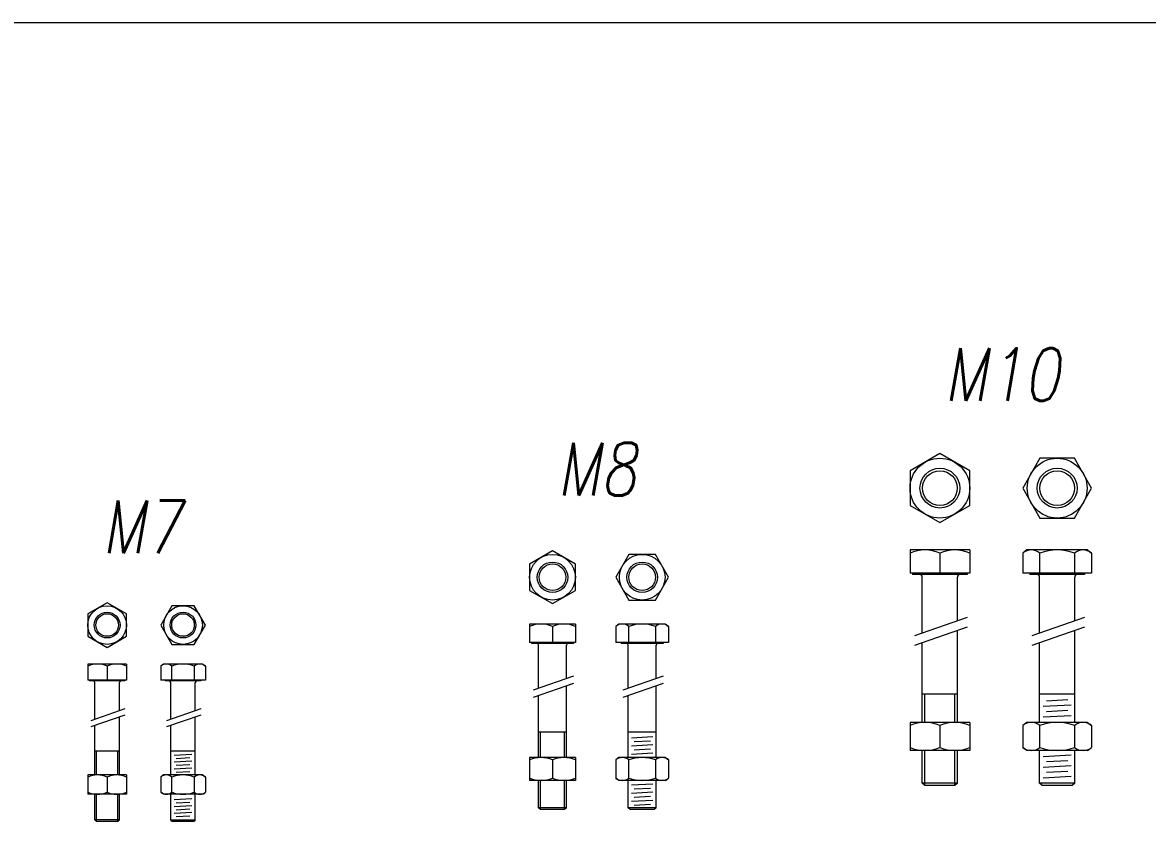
# Model space of a CAD drawing. Header units: millimetres. Extents: x 1415 to 3549, y 2194 to 4677.
# Drawn here: x 1780.3011 to 1780.6213, y 2307.1283 to 2307.3559 of the extents above; entities that cross this region are included whole.
import ezdxf
from ezdxf.enums import TextEntityAlignment as Align

# ---------------------------------------------------------------- set-up
doc = ezdxf.new("R2010")
doc.units = ezdxf.units.MM
doc.linetypes.add('TRATTO-PUNTO', pattern=[1, 0.5, -0.25, 0, -0.25])
doc.layers.add('bulloni', color=170, linetype='Continuous', lineweight=15)
doc.layers.add('Layer4', color=7, linetype='Continuous', lineweight=15)
doc.styles.add('ROMANS', font='romans.shx', dxfattribs={"width": 0.8, "oblique": 10})

msp = doc.modelspace()

# ---------------------------------------------------------------- linework, layer by layer
at = {"layer": 'bulloni'}
for p, q in [((1780.570681366007, 2307.205844405959), (1780.553681366007, 2307.205844405959)), ((1780.553681366007, 2307.205844405959), (1780.553681366007, 2307.199198572626)), ((1780.562181366007, 2307.20495445596), (1780.562181366007, 2307.199198572626)), ((1780.570681366007, 2307.205844405959), (1780.570681366007, 2307.199198572626)), ((1780.586913675471, 2307.205844405959), (1780.585740387562, 2307.20495445596)), ((1780.585740387562, 2307.20495445596), (1780.585740387562, 2307.199198572626)), ((1780.604197008805, 2307.205844405959), (1780.586913675471, 2307.205844405959)), ((1780.59064786485, 2307.199198572626), (1780.59064786485, 2307.20495445596)), ((1780.600462819426, 2307.20495445596), (1780.600462819426, 2307.199198572626)), ((1780.604197008805, 2307.205844405959), (1780.605370296714, 2307.20495445596)), ((1780.605370296714, 2307.20495445596), (1780.605370296714, 2307.199198572626)), ((1780.570681366007, 2307.199198572626), (1780.553681366007, 2307.199198572626)), ((1780.554389699341, 2307.199198572626), (1780.554389699341, 2307.19884440596)), ((1780.569973032673, 2307.19884440596), (1780.554389699341, 2307.19884440596)), ((1780.557181366006, 2307.182156812592), (1780.557181366006, 2307.198136072626)), ((1780.567181366007, 2307.185624400379), (1780.567181366007, 2307.198136072626)), ((1780.569973032673, 2307.199198572626), (1780.569973032673, 2307.19884440596)), ((1780.605370296714, 2307.199198572626), (1780.585740387562, 2307.199198572626)), ((1780.587763675471, 2307.199198572626), (1780.587763675471, 2307.19884440596)), ((1780.603347008804, 2307.19884440596), (1780.587763675471, 2307.19884440596)), ((1780.590555342138, 2307.182156812592), (1780.590555342138, 2307.198136072626)), ((1780.600555342138, 2307.185624400379), (1780.600555342138, 2307.198136072626)), ((1780.603347008804, 2307.199198572626), (1780.603347008804, 2307.19884440596)), ((1780.458445581292, 2307.18477417874), (1780.445445581292, 2307.18477417874)), ((1780.445445581292, 2307.18477417874), (1780.445445581292, 2307.179545012073)), ((1780.458445581292, 2307.18477417874), (1780.458445581292, 2307.179545012073)), ((1780.470858523823, 2307.18477417874), (1780.469961303658, 2307.184093628739)), ((1780.48407519049, 2307.18477417874), (1780.470858523823, 2307.18477417874)), ((1780.48407519049, 2307.18477417874), (1780.484972410656, 2307.184093628739)), ((1780.451945581292, 2307.184093628739), (1780.451945581292, 2307.179545012073)), ((1780.469961303658, 2307.184093628739), (1780.469961303658, 2307.179545012073)), ((1780.473714080407, 2307.179545012073), (1780.473714080407, 2307.184093628739)), ((1780.481219633906, 2307.184093628739), (1780.481219633906, 2307.179545012073)), ((1780.484972410656, 2307.184093628739), (1780.484972410656, 2307.179545012073)), ((1780.567181366007, 2307.156798304685), (1780.567181366007, 2307.182893970714)), ((1780.600555342138, 2307.156798304685), (1780.600555342138, 2307.182893970714)), ((1780.458445581292, 2307.179545012073), (1780.445445581292, 2307.179545012073)), ((1780.445987247959, 2307.179545012073), (1780.445987247959, 2307.179274178739)), ((1780.457903914625, 2307.179274178739), (1780.445987247959, 2307.179274178739)), ((1780.447945581292, 2307.166451885204), (1780.447945581292, 2307.178732512073)), ((1780.455945581292, 2307.169225955433), (1780.455945581292, 2307.178732512073)), ((1780.457903914625, 2307.179545012073), (1780.457903914625, 2307.179274178739)), ((1780.484972410656, 2307.179545012073), (1780.469961303658, 2307.179545012073)), ((1780.471508523823, 2307.179545012073), (1780.471508523823, 2307.179274178739)), ((1780.48342519049, 2307.179274178739), (1780.471508523823, 2307.179274178739)), ((1780.473466857157, 2307.166451885204), (1780.473466857157, 2307.178732512073)), ((1780.481466857156, 2307.169225955433), (1780.481466857156, 2307.178732512073)), ((1780.48342519049, 2307.179545012073), (1780.48342519049, 2307.179274178739)), ((1780.557181366006, 2307.156798304685), (1780.557181366006, 2307.179426382927)), ((1780.590555342138, 2307.156798304685), (1780.590555342138, 2307.179426382927)), ((1780.330714406995, 2307.173379974221), (1780.319714406996, 2307.173379974221)), ((1780.319714406996, 2307.173379974221), (1780.319714406996, 2307.168809140887)), ((1780.325214406996, 2307.17280412422), (1780.325214406996, 2307.168809140887)), ((1780.330714406995, 2307.173379974221), (1780.330714406995, 2307.168809140887)), ((1780.341217666061, 2307.173379974221), (1780.340458479767, 2307.17280412422)), ((1780.340458479767, 2307.17280412422), (1780.340458479767, 2307.168809140887)), ((1780.352400999394, 2307.173379974221), (1780.341217666061, 2307.173379974221)), ((1780.343633906247, 2307.168809140887), (1780.343633906247, 2307.17280412422)), ((1780.349984759208, 2307.17280412422), (1780.349984759208, 2307.168809140887)), ((1780.352400999394, 2307.173379974221), (1780.353160185689, 2307.17280412422)), ((1780.353160185689, 2307.17280412422), (1780.353160185689, 2307.168809140887)), ((1780.330714406995, 2307.168809140887), (1780.319714406996, 2307.168809140887)), ((1780.320172740329, 2307.168809140887), (1780.320172740329, 2307.16857997422)), ((1780.330256073662, 2307.16857997422), (1780.320172740329, 2307.16857997422)), ((1780.330256073662, 2307.168809140887), (1780.330256073662, 2307.16857997422)), ((1780.353160185689, 2307.168809140887), (1780.340458479767, 2307.168809140887)), ((1780.34176766606, 2307.168809140887), (1780.34176766606, 2307.16857997422)), ((1780.351850999394, 2307.16857997422), (1780.34176766606, 2307.16857997422)), ((1780.351850999394, 2307.168809140887), (1780.351850999394, 2307.16857997422)), ((1780.321714406995, 2307.1576903306), (1780.321714406995, 2307.168121640887)), ((1780.328714406996, 2307.16011764205), (1780.328714406996, 2307.168121640887)), ((1780.343309332728, 2307.157759682355), (1780.343309332728, 2307.168121640887)), ((1780.350309332727, 2307.160048290295), (1780.350309332727, 2307.168121640887)), ((1780.455945581292, 2307.146794399734), (1780.455945581292, 2307.167137979807)), ((1780.481466857156, 2307.146794399734), (1780.481466857156, 2307.167137979807)), ((1780.447945581292, 2307.146794399734), (1780.447945581292, 2307.164363909577)), ((1780.473466857157, 2307.146794399734), (1780.473466857157, 2307.164363909577)), ((1780.567181366007, 2307.16484440596), (1780.557181366006, 2307.16484440596)), ((1780.55788969934, 2307.156798304685), (1780.55788969934, 2307.16484440596)), ((1780.566473032674, 2307.156798304685), (1780.566473032674, 2307.16484440596)), ((1780.600555342138, 2307.16484440596), (1780.590555342138, 2307.16484440596)), ((1780.600555342138, 2307.16484440596), (1780.590555342138, 2307.16484440596)), ((1780.592519627852, 2307.162955927548), (1780.598591056423, 2307.163295506276)), ((1780.591608913566, 2307.161387133596), (1780.599501770709, 2307.161828585943)), ((1780.592519627852, 2307.159920213262), (1780.598591056423, 2307.16025979199)), ((1780.321714406995, 2307.141836418403), (1780.321714406995, 2307.155923581993)), ((1780.328714406996, 2307.141836418403), (1780.328714406996, 2307.158350893444)), ((1780.343309332728, 2307.141836418403), (1780.343309332728, 2307.155992933749)), ((1780.350309332727, 2307.141836418403), (1780.350309332727, 2307.158281541688)), ((1780.570681366007, 2307.156798304685), (1780.553681366007, 2307.156798304685)), ((1780.553681366007, 2307.156798304685), (1780.553681366007, 2307.148798304685)), ((1780.562181366007, 2307.155908354685), (1780.562181366007, 2307.149688254685)), ((1780.570681366007, 2307.156798304685), (1780.570681366007, 2307.148798304685)), ((1780.586913675471, 2307.156798304685), (1780.585740387562, 2307.155908354685)), ((1780.585740387562, 2307.155908354685), (1780.585740387562, 2307.149688254685)), ((1780.604197008805, 2307.156798304685), (1780.586913675471, 2307.156798304685)), ((1780.59064786485, 2307.149688254685), (1780.59064786485, 2307.155908354685)), ((1780.591608913566, 2307.15835141931), (1780.599501770709, 2307.158792871657)), ((1780.600462819426, 2307.155908354685), (1780.600462819426, 2307.149688254685)), ((1780.604197008805, 2307.156798304685), (1780.605370296714, 2307.155908354685)), ((1780.605370296714, 2307.155908354685), (1780.605370296714, 2307.149688254685)), ((1780.455945581292, 2307.154001451467), (1780.447945581292, 2307.154001451467)), ((1780.448487247958, 2307.146794399734), (1780.448487247958, 2307.154001451467)), ((1780.455403914625, 2307.146794399734), (1780.455403914625, 2307.154001451467)), ((1780.481466857156, 2307.154001451467), (1780.473466857157, 2307.154001451467)), ((1780.481466857156, 2307.154001451467), (1780.473466857157, 2307.154001451467)), ((1780.474449000014, 2307.152446922139), (1780.4804847143, 2307.152784503345)), ((1780.474449000014, 2307.150125493567), (1780.4804847143, 2307.150463074774)), ((1780.475145428585, 2307.151325159531), (1780.479788285729, 2307.151584837382)), ((1780.475145428585, 2307.149003730959), (1780.479788285729, 2307.14926340881)), ((1780.586913675471, 2307.148798304685), (1780.585740387562, 2307.149688254685)), ((1780.604197008805, 2307.148798304685), (1780.605370296714, 2307.149688254685)), ((1780.328714406996, 2307.14857997422), (1780.321714406995, 2307.14857997422)), ((1780.322172740329, 2307.141836418403), (1780.322172740329, 2307.14857997422)), ((1780.328256073663, 2307.141836418403), (1780.328256073663, 2307.14857997422)), ((1780.350309332727, 2307.14857997422), (1780.343309332728, 2307.14857997422)), ((1780.344255761299, 2307.147511047954), (1780.349362904156, 2307.14779669359)), ((1780.344845047013, 2307.146561864209), (1780.348773618442, 2307.146781591621)), ((1780.458445581292, 2307.146794399734), (1780.445445581292, 2307.146794399734)), ((1780.445445581292, 2307.146794399734), (1780.445445581292, 2307.140294399734)), ((1780.451945581292, 2307.146113849734), (1780.451945581292, 2307.140974949734)), ((1780.458445581292, 2307.146794399734), (1780.458445581292, 2307.140294399734)), ((1780.470858523823, 2307.146794399734), (1780.469961303658, 2307.146113849734)), ((1780.469961303658, 2307.146113849734), (1780.469961303658, 2307.140974949734)), ((1780.48407519049, 2307.146794399734), (1780.470858523823, 2307.146794399734)), ((1780.473714080407, 2307.140974949734), (1780.473714080407, 2307.146113849734)), ((1780.474449000014, 2307.147804064996), (1780.4804847143, 2307.148141646202)), ((1780.481219633906, 2307.146113849734), (1780.481219633906, 2307.140974949734)), ((1780.48407519049, 2307.146794399734), (1780.484972410656, 2307.146113849734)), ((1780.484972410656, 2307.146113849734), (1780.484972410656, 2307.140974949734)), ((1780.570681366007, 2307.148798304685), (1780.553681366007, 2307.148798304685)), ((1780.557181366006, 2307.139552739293), (1780.557181366006, 2307.148798304685)), ((1780.55788969934, 2307.138844405959), (1780.55788969934, 2307.148798304685)), ((1780.566473032674, 2307.138844405959), (1780.566473032674, 2307.148798304685)), ((1780.567181366007, 2307.139552739293), (1780.567181366007, 2307.148798304685)), ((1780.604197008805, 2307.148798304685), (1780.586913675471, 2307.148798304685)), ((1780.590555342138, 2307.139552739293), (1780.590555342138, 2307.148798304685)), ((1780.591608913566, 2307.147102322599), (1780.599501770709, 2307.147543774946)), ((1780.600555342138, 2307.139552739293), (1780.600555342138, 2307.148798304685)), ((1780.344255761299, 2307.14554676224), (1780.349362904156, 2307.145832407876)), ((1780.344255761299, 2307.143582476525), (1780.349362904156, 2307.143868122162)), ((1780.344845047013, 2307.144597578495), (1780.348773618442, 2307.144817305907)), ((1780.344845047013, 2307.14263329278), (1780.348773618442, 2307.142853020192)), ((1780.591608913566, 2307.144066608313), (1780.599501770709, 2307.14450806066)), ((1780.592519627852, 2307.145635402265), (1780.598591056423, 2307.145974980994)), ((1780.592519627852, 2307.14259968798), (1780.598591056423, 2307.142939266708)), ((1780.330714406995, 2307.141836418403), (1780.319714406996, 2307.141836418403)), ((1780.319714406996, 2307.141836418403), (1780.319714406996, 2307.136336418403)), ((1780.325214406996, 2307.141260568403), (1780.325214406996, 2307.136912268403)), ((1780.330714406995, 2307.141836418403), (1780.330714406995, 2307.136336418403)), ((1780.341217666061, 2307.141836418403), (1780.340458479767, 2307.141260568403)), ((1780.340458479767, 2307.141260568403), (1780.340458479767, 2307.136912268403)), ((1780.352400999394, 2307.141836418403), (1780.341217666061, 2307.141836418403)), ((1780.343633906247, 2307.136912268403), (1780.343633906247, 2307.141260568403)), ((1780.349984759208, 2307.141260568403), (1780.349984759208, 2307.136912268403)), ((1780.352400999394, 2307.141836418403), (1780.353160185689, 2307.141260568403)), ((1780.353160185689, 2307.141260568403), (1780.353160185689, 2307.136912268403)), ((1780.458445581292, 2307.140294399734), (1780.445445581292, 2307.140294399734)), ((1780.447945581292, 2307.132543118134), (1780.447945581292, 2307.140294399734)), ((1780.448487247958, 2307.132001451467), (1780.448487247958, 2307.140294399734)), ((1780.455403914625, 2307.132001451467), (1780.455403914625, 2307.140294399734)), ((1780.455945581292, 2307.132543118134), (1780.455945581292, 2307.140294399734)), ((1780.470858523823, 2307.140294399734), (1780.469961303658, 2307.140974949734)), ((1780.48407519049, 2307.140294399734), (1780.470858523823, 2307.140294399734)), ((1780.473466857157, 2307.132543118134), (1780.473466857157, 2307.140294399734)), ((1780.481466857156, 2307.132543118134), (1780.481466857156, 2307.140294399734)), ((1780.48407519049, 2307.140294399734), (1780.484972410656, 2307.140974949734)), ((1780.591608913566, 2307.141030894028), (1780.599501770709, 2307.141472346374)), ((1780.341217666061, 2307.136336418403), (1780.340458479767, 2307.136912268403)), ((1780.352400999394, 2307.136336418403), (1780.353160185689, 2307.136912268403)), ((1780.474449000014, 2307.138997472257), (1780.4804847143, 2307.139335053463)), ((1780.474449000014, 2307.136676043685), (1780.4804847143, 2307.137013624892)), ((1780.475145428585, 2307.137875709648), (1780.479788285729, 2307.138135387499)), ((1780.55788969934, 2307.138844405959), (1780.557181366006, 2307.139552739293)), ((1780.567181366007, 2307.139552739293), (1780.557181366006, 2307.139552739293)), ((1780.566473032674, 2307.138844405959), (1780.55788969934, 2307.138844405959)), ((1780.567181366007, 2307.139552739293), (1780.566473032674, 2307.138844405959)), ((1780.591263675471, 2307.138844405959), (1780.590555342138, 2307.139552739293)), ((1780.600555342138, 2307.139552739293), (1780.590555342138, 2307.139552739293)), ((1780.599847008805, 2307.138844405959), (1780.591263675471, 2307.138844405959)), ((1780.600555342138, 2307.139552739293), (1780.599847008805, 2307.138844405959)), ((1780.330714406995, 2307.136336418403), (1780.319714406996, 2307.136336418403)), ((1780.321714406995, 2307.129038307554), (1780.321714406995, 2307.136336418403)), ((1780.322172740329, 2307.12857997422), (1780.322172740329, 2307.136336418403)), ((1780.328256073663, 2307.12857997422), (1780.328256073663, 2307.136336418403)), ((1780.328714406996, 2307.129038307554), (1780.328714406996, 2307.136336418403)), ((1780.352400999394, 2307.136336418403), (1780.341217666061, 2307.136336418403)), ((1780.343309332728, 2307.129038307554), (1780.343309332728, 2307.136336418403)), ((1780.344255761299, 2307.134869350331), (1780.349362904156, 2307.135154995968)), ((1780.344845047013, 2307.133920166586), (1780.348773618442, 2307.134139893999)), ((1780.350309332727, 2307.129038307554), (1780.350309332727, 2307.136336418403)), ((1780.474449000014, 2307.134354615114), (1780.4804847143, 2307.13469219632)), ((1780.475145428585, 2307.135554281077), (1780.479788285729, 2307.135813958928)), ((1780.475145428585, 2307.133232852505), (1780.479788285729, 2307.133492530357)), ((1780.344255761299, 2307.132905064617), (1780.349362904156, 2307.133190710254)), ((1780.344255761299, 2307.130940778903), (1780.349362904156, 2307.131226424539)), ((1780.344845047013, 2307.131955880872), (1780.348773618442, 2307.132175608284)), ((1780.344845047013, 2307.129991595158), (1780.348773618442, 2307.13021132257)), ((1780.448487247958, 2307.132001451467), (1780.447945581292, 2307.132543118134)), ((1780.455945581292, 2307.132543118134), (1780.447945581292, 2307.132543118134)), ((1780.455403914625, 2307.132001451467), (1780.448487247958, 2307.132001451467)), ((1780.455945581292, 2307.132543118134), (1780.455403914625, 2307.132001451467)), ((1780.474008523824, 2307.132001451467), (1780.473466857157, 2307.132543118134)), ((1780.481466857156, 2307.132543118134), (1780.473466857157, 2307.132543118134)), ((1780.48092519049, 2307.132001451467), (1780.474008523824, 2307.132001451467)), ((1780.481466857156, 2307.132543118134), (1780.48092519049, 2307.132001451467)), ((1780.322172740329, 2307.12857997422), (1780.321714406995, 2307.129038307554)), ((1780.328714406996, 2307.129038307554), (1780.321714406995, 2307.129038307554)), ((1780.328256073663, 2307.12857997422), (1780.322172740329, 2307.12857997422)), ((1780.328714406996, 2307.129038307554), (1780.328256073663, 2307.12857997422)), ((1780.343767666061, 2307.12857997422), (1780.343309332728, 2307.129038307554)), ((1780.343309332728, 2307.129038307554), (1780.350309332727, 2307.129038307554)), ((1780.349850999394, 2307.12857997422), (1780.343767666061, 2307.12857997422)), ((1780.350309332727, 2307.129038307554), (1780.349850999394, 2307.12857997422))]:
    msp.add_line(p, q, dxfattribs=at)
at = {"layer": 'bulloni', "linetype": 'TRATTO-PUNTO', "ltscale": 4}
for p, q in [((1780.569981818606, 2307.186595481901), (1780.554949354348, 2307.181382842955)), ((1780.603355794737, 2307.186595481901), (1780.588323330479, 2307.181382842955)), ((1780.569981818606, 2307.183865052237), (1780.554949354348, 2307.17865241329)), ((1780.603355794737, 2307.183865052237), (1780.588323330479, 2307.17865241329)), ((1780.45791063328, 2307.16990735446), (1780.446415219435, 2307.165921218795)), ((1780.483431909144, 2307.16990735446), (1780.4719364953, 2307.165921218795)), ((1780.45791063328, 2307.167819378834), (1780.446415219435, 2307.163833243169)), ((1780.483431909144, 2307.167819378834), (1780.4719364953, 2307.163833243169)), ((1780.330261758677, 2307.16065419983), (1780.32053487004, 2307.157281315805)), ((1780.330261758677, 2307.158887451223), (1780.32053487004, 2307.155514567199)), ((1780.351856684409, 2307.16065419983), (1780.342129795771, 2307.157281315805)), ((1780.351856684409, 2307.158887451223), (1780.342129795771, 2307.155514567199))]:
    msp.add_line(p, q, dxfattribs=at)
at = {"layer": 'bulloni'}
for points in [[(1780.562181366007, 2307.213612039096), (1780.570681366007, 2307.218519516384), (1780.570681366007, 2307.22833447096), (1780.562181366007, 2307.233241948248), (1780.553681366007, 2307.22833447096), (1780.553681366007, 2307.218519516384)], [(1780.585740387562, 2307.223426993672), (1780.59064786485, 2307.214926993672), (1780.600462819426, 2307.214926993672), (1780.605370296714, 2307.223426993672), (1780.600462819426, 2307.231926993672), (1780.59064786485, 2307.231926993672)], [(1780.451945581292, 2307.190567074667), (1780.458445581292, 2307.194319851417), (1780.458445581292, 2307.201825404916), (1780.451945581292, 2307.205578181666), (1780.445445581292, 2307.201825404916), (1780.445445581292, 2307.194319851417)], [(1780.469961303658, 2307.198072628166), (1780.473714080407, 2307.191572628167), (1780.481219633906, 2307.191572628167), (1780.484972410656, 2307.198072628166), (1780.481219633906, 2307.204572628167), (1780.473714080407, 2307.204572628167)], [(1780.325214406996, 2307.178135501544), (1780.330714406995, 2307.181310928024), (1780.330714406995, 2307.187661780985), (1780.325214406996, 2307.190837207466), (1780.319714406996, 2307.187661780985), (1780.319714406996, 2307.181310928024)], [(1780.340458479767, 2307.184486354505), (1780.343633906247, 2307.178986354505), (1780.349984759208, 2307.178986354505), (1780.353160185689, 2307.184486354505), (1780.349984759208, 2307.189986354505), (1780.343633906247, 2307.189986354505)]]:
    msp.add_lwpolyline(points, close=True, dxfattribs=at)
for centre, radius in [((1780.562181366007, 2307.223426993672), 0.0085), ((1780.595555342137, 2307.223426993672), 0.0085), ((1780.562181366007, 2307.223426993672), 0.005666666666666666), ((1780.562181366007, 2307.223426993672), 0.004958333333333334), ((1780.595555342137, 2307.223426993672), 0.005666666666666666), ((1780.595555342137, 2307.223426993672), 0.004958333333333334), ((1780.451945581292, 2307.198072628166), 0.006500000000000001), ((1780.477466857157, 2307.198072628166), 0.006500000000000001), ((1780.451945581292, 2307.198072628166), 0.004333333333333333), ((1780.451945581292, 2307.198072628166), 0.003791666666666668), ((1780.477466857157, 2307.198072628166), 0.004333333333333333), ((1780.477466857157, 2307.198072628166), 0.003791666666666668), ((1780.325214406996, 2307.184486354505), 0.0055), ((1780.325214406996, 2307.184486354505), 0.003666666666666667), ((1780.325214406996, 2307.184486354505), 0.003208333333333334), ((1780.346809332728, 2307.184486354505), 0.0055), ((1780.346809332728, 2307.184486354505), 0.003666666666666667), ((1780.346809332728, 2307.184486354505), 0.003208333333333334)]:
    msp.add_circle(centre, radius, dxfattribs=at)
for centre, radius, start, end in [((1780.557931366007, 2307.195251388935), 0.01059301702483256, 66.3463005919994, 113.6536994080006), ((1780.566431366007, 2307.195251388935), 0.01059301702483256, 66.3463005919994, 113.6536994080006), ((1780.588194126206, 2307.202016750285), 0.003827655674944625, 50.12945043758496, 129.8705495624151), ((1780.595555342137, 2307.19186870826), 0.01397569769977615, 69.44271913731043, 110.5572808626896), ((1780.60291655807, 2307.202016750285), 0.003827655674944625, 50.12945043758496, 129.8705495624151), ((1780.556473032673, 2307.198136072626), 0.0007083333333333333, 0, 90), ((1780.567889699341, 2307.198136072626), 0.0007083333333333333, 90, 180), ((1780.589847008804, 2307.198136072626), 0.0007083333333333333, 0, 90), ((1780.601263675472, 2307.198136072626), 0.0007083333333333333, 90, 180), ((1780.448695581292, 2307.176673636309), 0.008100542430754313, 66.3463005919994, 113.6536994080006), ((1780.455195581291, 2307.176673636309), 0.008100542430754313, 66.3463005919994, 113.6536994080006), ((1780.471837692032, 2307.181847147929), 0.002927030810251772, 50.12945043758496, 129.8705495624151), ((1780.477466857157, 2307.174086880499), 0.01068729824100529, 69.44271913731043, 110.5572808626896), ((1780.483096022281, 2307.181847147929), 0.002927030810251772, 50.12945043758496, 129.8705495624151), ((1780.447403914626, 2307.178732512073), 0.0005416666666666666, 0, 90), ((1780.456487247959, 2307.178732512073), 0.0005416666666666666, 90, 180), ((1780.47292519049, 2307.178732512073), 0.0005416666666666666, 0, 90), ((1780.482008523824, 2307.178732512073), 0.0005416666666666666, 90, 180), ((1780.322464406995, 2307.166525669087), 0.006854305133715188, 66.3463005919994, 113.6536994080006), ((1780.327964406996, 2307.166525669087), 0.006854305133715188, 66.3463005919994, 113.6536994080006), ((1780.342046193007, 2307.170903255842), 0.002476718377905346, 50.12945043758496, 129.8705495624151), ((1780.346809332728, 2307.164336875709), 0.009043098511619862, 69.44271913731043, 110.5572808626896), ((1780.351572472449, 2307.170903255842), 0.002476718377905346, 50.12945043758496, 129.8705495624151), ((1780.321256073662, 2307.168121640887), 0.0004583333333333333, 0, 90), ((1780.329172740329, 2307.168121640887), 0.0004583333333333333, 90, 180), ((1780.342850999394, 2307.168121640887), 0.0004583333333333333, 0, 90), ((1780.35076766606, 2307.168121640887), 0.0004583333333333333, 90, 180), ((1780.557931366007, 2307.14620528766), 0.01059301702483256, 66.3463005919994, 113.6536994080006), ((1780.566431366007, 2307.14620528766), 0.01059301702483256, 66.3463005919994, 113.6536994080006), ((1780.588194126206, 2307.15297064901), 0.003827655674944625, 50.12945043758496, 129.8705495624151), ((1780.595555342137, 2307.142822606985), 0.01397569769977615, 69.44271913731043, 110.5572808626896), ((1780.60291655807, 2307.15297064901), 0.003827655674944625, 50.12945043758496, 129.8705495624151), ((1780.557931366007, 2307.15939132171), 0.01059301702483256, 246.3463005919994, 293.6536994080005), ((1780.566431366007, 2307.15939132171), 0.01059301702483256, 246.3463005919994, 293.6536994080005), ((1780.588194126206, 2307.15262596036), 0.003827655674944729, 230.129450437585, 309.870549562415), ((1780.595555342137, 2307.162774002385), 0.01397569769977615, 249.4427191373105, 290.5572808626895), ((1780.60291655807, 2307.15262596036), 0.003827655674944729, 230.129450437585, 309.870549562415), ((1780.448695581292, 2307.138693857303), 0.008100542430754313, 66.3463005919994, 113.6536994080006), ((1780.455195581291, 2307.138693857303), 0.008100542430754313, 66.3463005919994, 113.6536994080006), ((1780.471837692032, 2307.143867368924), 0.002927030810251772, 50.12945043758496, 129.8705495624151), ((1780.477466857157, 2307.136107101493), 0.01068729824100529, 69.44271913731043, 110.5572808626896), ((1780.483096022281, 2307.143867368924), 0.002927030810251772, 50.12945043758496, 129.8705495624151), ((1780.322464406995, 2307.134982113269), 0.006854305133715188, 66.3463005919994, 113.6536994080006), ((1780.327964406996, 2307.134982113269), 0.006854305133715188, 66.3463005919994, 113.6536994080006), ((1780.342046193007, 2307.139359700025), 0.002476718377905346, 50.12945043758496, 129.8705495624151), ((1780.346809332728, 2307.132793319891), 0.009043098511619862, 69.44271913731043, 110.5572808626896), ((1780.351572472449, 2307.139359700025), 0.002476718377905346, 50.12945043758496, 129.8705495624151), ((1780.448695581292, 2307.148394942164), 0.008100542430754313, 246.3463005919994, 293.6536994080005), ((1780.455195581291, 2307.148394942164), 0.008100542430754313, 246.3463005919994, 293.6536994080005), ((1780.471837692032, 2307.143221430544), 0.002927030810251852, 230.129450437585, 309.870549562415), ((1780.477466857157, 2307.150981697975), 0.01068729824100529, 249.4427191373105, 290.5572808626895), ((1780.483096022281, 2307.143221430544), 0.002927030810251852, 230.129450437585, 309.870549562415), ((1780.322464406995, 2307.143190723536), 0.006854305133715188, 246.3463005919994, 293.6536994080005), ((1780.327964406996, 2307.143190723536), 0.006854305133715188, 246.3463005919994, 293.6536994080005), ((1780.342046193007, 2307.138813136781), 0.002476718377905413, 230.129450437585, 309.870549562415), ((1780.346809332728, 2307.145379516915), 0.009043098511619862, 249.4427191373105, 290.5572808626895), ((1780.351572472449, 2307.138813136781), 0.002476718377905413, 230.129450437585, 309.870549562415)]:
    msp.add_arc(centre, radius, start, end, dxfattribs=at)
at = {"layer": 'Layer4', "color": 251}
msp.add_lwpolyline([(1779.981008146202, 2307.355855397142), (1781.308051804003, 2307.355855397142), (1781.308051804003, 2306.640923006063), (1779.981008146202, 2306.640923006063)], close=True, dxfattribs=at)

# ---------------------------------------------------------------- texts
at = {"layer": 'bulloni', "style": 'ROMANS', "oblique": 10, "width": 0.8}
for s, p in [('M10', (1780.579832956244, 2307.248232115131)), ('M8', (1780.464539548649, 2307.221321824903)), ('M7', (1780.335006860999, 2307.204883215501))]:
    msp.add_text(s, height=0.015, dxfattribs=at).set_placement(p, align=Align.CENTER)

doc.saveas('drawing.dxf')
